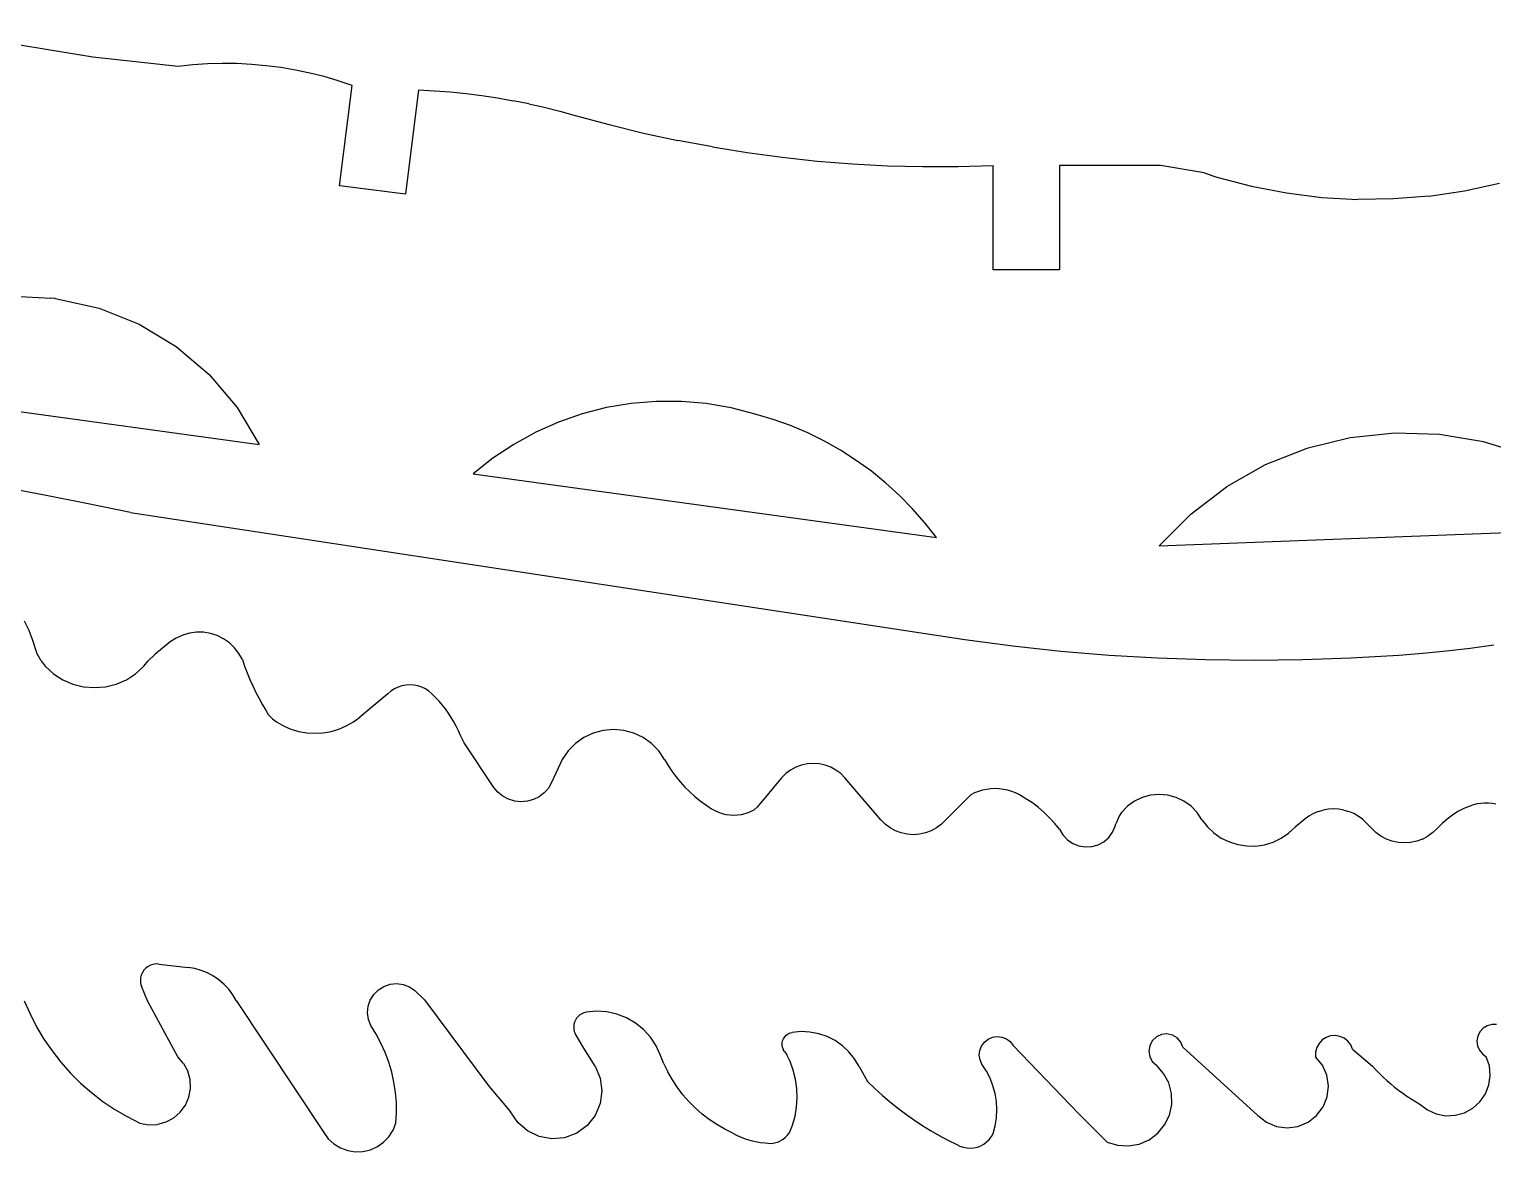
# Model space of a CAD drawing. Extents: x -177 to 177, y -98 to 98.
# Drawn here: x 44.7 to 102.6, y -97.9 to -53.5 of the extents above; entities that cross this region are included whole.
import ezdxf

# ---------------------------------------------------------------- set-up
doc = ezdxf.new("R2010")
doc.units = 0
doc.header["$MEASUREMENT"] = 0
doc.layers.get('0').update_dxf_attribs({"linetype": 'CONTINUOUS'})

msp = doc.modelspace()

# ---------------------------------------------------------------- linework, layer by layer
for p, q in [((47.244, -54.585), (40.505, -53.48)), ((50.615, -54.954), (47.244, -54.585)), ((51.194, -54.891), (50.615, -54.954)), ((51.774, -54.851), (51.194, -54.891)), ((52.356, -54.834), (51.774, -54.851)), ((52.938, -54.84), (52.356, -54.834)), ((53.519, -54.869), (52.938, -54.84)), ((54.098, -54.921), (53.519, -54.869)), ((54.675, -54.996), (54.098, -54.921)), ((55.249, -55.093), (54.675, -54.996)), ((55.819, -55.213), (55.249, -55.093)), ((56.383, -55.355), (55.819, -55.213)), ((56.941, -55.519), (56.383, -55.355)), ((57.492, -55.705), (56.941, -55.519)), ((56.996, -59.674), (57.492, -55.705)), ((60.117, -55.874), (59.601, -59.999)), ((60.117, -55.874), (60.745, -55.909)), ((60.745, -55.909), (61.372, -55.959)), ((61.372, -55.959), (61.998, -56.023)), ((61.998, -56.023), (62.622, -56.103)), ((62.622, -56.103), (63.244, -56.197)), ((63.244, -56.197), (63.864, -56.306)), ((64.481, -56.429), (63.864, -56.306)), ((64.481, -56.429), (65.095, -56.567)), ((65.095, -56.567), (65.706, -56.719)), ((65.706, -56.719), (66.313, -56.886)), ((66.313, -56.886), (67.657, -57.253)), ((67.657, -57.253), (69.012, -57.584)), ((69.012, -57.584), (70.374, -57.879)), ((71.744, -58.137), (70.374, -57.879)), ((71.744, -58.137), (73.12, -58.359)), ((73.12, -58.359), (74.502, -58.544)), ((74.502, -58.544), (75.888, -58.692)), ((75.888, -58.692), (77.278, -58.803)), ((77.278, -58.803), (78.67, -58.876)), ((78.67, -58.876), (80.063, -58.913)), ((80.063, -58.913), (81.457, -58.912)), ((81.457, -58.912), (82.851, -58.874)), ((82.851, -62.999), (82.851, -58.874)), ((89.46, -58.874), (85.476, -58.874)), ((85.476, -58.874), (85.476, -62.999)), ((91.195, -59.159), (89.46, -58.874)), ((91.195, -59.159), (91.691, -59.327)), ((91.691, -59.327), (93.059, -59.688)), ((101.487, -59.874), (102.869, -59.573)), ((59.601, -59.999), (56.996, -59.674)), ((93.059, -59.688), (94.447, -59.956)), ((94.447, -59.956), (95.851, -60.13)), ((95.851, -60.13), (97.264, -60.209)), ((98.678, -60.192), (97.264, -60.209)), ((100.088, -60.081), (98.678, -60.192)), ((100.088, -60.081), (101.487, -59.874)), ((85.476, -62.999), (82.851, -62.999)), ((44.111, -64.043), (45.571, -64.123)), ((45.726, -64.124), (45.571, -64.123)), ((45.751, -64.133), (45.726, -64.124)), ((45.751, -64.133), (45.818, -64.137)), ((45.818, -64.137), (47.487, -64.506)), ((47.487, -64.506), (49.075, -65.141)), ((49.075, -65.141), (50.538, -66.024)), ((50.538, -66.024), (51.84, -67.133)), ((51.84, -67.133), (52.945, -68.438)), ((36.554, -67.534), (53.823, -69.905)), ((68.535, -68.283), (67.558, -68.448)), ((69.523, -68.201), (68.535, -68.283)), ((70.514, -68.201), (69.523, -68.201)), ((71.502, -68.285), (70.514, -68.201)), ((72.479, -68.451), (71.502, -68.285)), ((52.945, -68.438), (53.823, -69.905)), ((66.598, -68.694), (65.662, -69.02)), ((67.558, -68.448), (66.598, -68.694)), ((73.438, -68.699), (72.479, -68.451)), ((74.143, -68.91), (73.438, -68.699)), ((64.756, -69.423), (63.888, -69.901)), ((65.662, -69.02), (64.756, -69.423)), ((74.836, -69.16), (74.143, -68.91)), ((75.513, -69.449), (74.836, -69.16)), ((76.173, -69.774), (75.513, -69.449)), ((98.727, -69.451), (96.969, -69.639)), ((100.495, -69.505), (98.727, -69.451)), ((63.888, -69.901), (63.063, -70.45)), ((76.813, -70.136), (76.173, -69.774)), ((96.969, -69.639), (95.252, -70.063)), ((102.238, -69.798), (100.495, -69.505)), ((103.926, -70.325), (102.238, -69.798)), ((63.063, -70.45), (62.286, -71.066)), ((77.433, -70.534), (76.813, -70.136)), ((78.029, -70.965), (77.433, -70.534)), ((95.252, -70.063), (93.609, -70.716)), ((62.286, -71.066), (80.601, -73.58)), ((78.6, -71.429), (78.029, -70.965)), ((93.609, -70.716), (92.069, -71.586)), ((45.254, -71.892), (43.513, -71.563)), ((79.145, -71.924), (78.6, -71.429)), ((90.663, -72.657), (92.069, -71.586)), ((46.991, -72.237), (45.254, -71.892)), ((48.725, -72.599), (46.991, -72.237)), ((79.661, -72.448), (79.145, -71.924)), ((48.725, -72.599), (81.726, -77.624)), ((80.147, -73.001), (79.661, -72.448)), ((90.663, -72.657), (89.414, -73.91)), ((80.601, -73.58), (80.147, -73.001)), ((89.414, -73.91), (108.351, -73.191)), ((44.726, -77.267), (44.529, -76.899)), ((44.863, -77.662), (44.726, -77.267)), ((50.791, -77.445), (50.537, -77.563)), ((51.06, -77.367), (50.791, -77.445)), ((51.338, -77.33), (51.06, -77.367)), ((51.618, -77.334), (51.338, -77.33)), ((51.894, -77.38), (51.618, -77.334)), ((52.16, -77.467), (51.894, -77.38)), ((52.411, -77.592), (52.16, -77.467)), ((45.037, -78.183), (44.863, -77.662)), ((50.303, -77.716), (49.685, -78.21)), ((50.537, -77.563), (50.303, -77.716)), ((52.64, -77.753), (52.411, -77.592)), ((52.843, -77.946), (52.64, -77.753)), ((53.014, -78.167), (52.843, -77.946)), ((81.726, -77.624), (83.622, -77.872)), ((83.622, -77.872), (85.524, -78.075)), ((85.524, -78.075), (87.43, -78.233)), ((99.837, -78.158), (100.776, -78.066)), ((100.776, -78.066), (101.714, -77.958)), ((101.714, -77.958), (102.649, -77.833)), ((45.189, -78.464), (45.037, -78.183)), ((45.189, -78.464), (45.359, -78.679)), ((45.359, -78.679), (45.682, -78.972)), ((48.932, -78.972), (49.255, -78.679)), ((49.255, -78.679), (49.425, -78.464)), ((49.425, -78.464), (49.685, -78.21)), ((53.151, -78.412), (53.014, -78.167)), ((53.151, -78.412), (53.243, -78.677)), ((53.243, -78.677), (53.343, -78.939)), ((87.43, -78.233), (89.34, -78.346)), ((89.34, -78.346), (91.251, -78.414)), ((91.251, -78.414), (93.163, -78.437)), ((93.163, -78.437), (95.076, -78.414)), ((95.076, -78.414), (96.987, -78.346)), ((96.987, -78.346), (98.897, -78.233)), ((98.897, -78.233), (99.837, -78.158)), ((45.682, -78.972), (46.049, -79.209)), ((46.049, -79.209), (46.449, -79.382)), ((48.165, -79.382), (48.566, -79.209)), ((48.566, -79.209), (48.932, -78.972)), ((53.343, -78.939), (53.45, -79.199)), ((53.45, -79.199), (53.565, -79.456)), ((46.449, -79.382), (46.872, -79.489)), ((46.872, -79.489), (47.307, -79.524)), ((47.307, -79.524), (47.742, -79.489)), ((47.742, -79.489), (48.165, -79.382)), ((53.565, -79.456), (53.686, -79.709)), ((53.686, -79.709), (53.815, -79.959)), ((58.907, -79.765), (57.802, -80.686)), ((59.03, -79.661), (58.907, -79.765)), ((59.165, -79.574), (59.03, -79.661)), ((59.31, -79.505), (59.165, -79.574)), ((59.462, -79.455), (59.31, -79.505)), ((59.62, -79.424), (59.462, -79.455)), ((59.78, -79.414), (59.62, -79.424)), ((59.94, -79.424), (59.78, -79.414)), ((60.097, -79.455), (59.94, -79.424)), ((60.25, -79.505), (60.097, -79.455)), ((60.395, -79.574), (60.25, -79.505)), ((60.529, -79.661), (60.395, -79.574)), ((60.652, -79.765), (60.529, -79.661)), ((60.794, -79.907), (60.652, -79.765)), ((53.815, -79.959), (53.95, -80.205)), ((53.95, -80.205), (54.092, -80.447)), ((54.092, -80.447), (54.176, -80.582)), ((60.93, -80.054), (60.794, -79.907)), ((61.06, -80.208), (60.93, -80.054)), ((61.183, -80.366), (61.06, -80.208)), ((61.3, -80.53), (61.183, -80.366)), ((54.338, -80.758), (54.176, -80.582)), ((54.338, -80.758), (54.5, -80.877)), ((54.5, -80.877), (54.779, -81.037)), ((57.264, -81.037), (57.544, -80.877)), ((57.544, -80.877), (57.802, -80.686)), ((61.41, -80.698), (61.3, -80.53)), ((61.512, -80.87), (61.41, -80.698)), ((61.608, -81.047), (61.512, -80.87)), ((54.779, -81.037), (55.075, -81.164)), ((55.075, -81.164), (55.383, -81.256)), ((55.383, -81.256), (55.7, -81.312)), ((55.7, -81.312), (56.022, -81.33)), ((56.022, -81.33), (56.343, -81.312)), ((56.343, -81.312), (56.66, -81.256)), ((56.66, -81.256), (56.969, -81.164)), ((56.969, -81.164), (57.264, -81.037)), ((61.696, -81.228), (61.608, -81.047)), ((61.776, -81.412), (61.696, -81.228)), ((61.926, -81.712), (61.776, -81.412)), ((66.657, -81.496), (66.324, -81.733)), ((67.027, -81.321), (66.657, -81.496)), ((67.422, -81.213), (67.027, -81.321)), ((67.83, -81.177), (67.422, -81.213)), ((68.238, -81.213), (67.83, -81.177)), ((68.633, -81.321), (68.238, -81.213)), ((69.002, -81.496), (68.633, -81.321)), ((69.336, -81.733), (69.002, -81.496)), ((63.1, -83.469), (61.926, -81.712)), ((66.038, -82.026), (65.807, -82.365)), ((66.324, -81.733), (66.038, -82.026)), ((69.622, -82.026), (69.336, -81.733)), ((69.852, -82.365), (69.622, -82.026)), ((65.807, -82.365), (65.384, -83.281)), ((69.852, -82.365), (69.99, -82.598)), ((69.99, -82.598), (70.14, -82.825)), ((75.043, -82.669), (74.836, -82.783)), ((75.265, -82.586), (75.043, -82.669)), ((75.497, -82.535), (75.265, -82.586)), ((75.733, -82.518), (75.497, -82.535)), ((75.969, -82.535), (75.733, -82.518)), ((76.201, -82.586), (75.969, -82.535)), ((76.423, -82.669), (76.201, -82.586)), ((76.63, -82.783), (76.423, -82.669)), ((65.384, -83.281), (65.258, -83.498)), ((70.14, -82.825), (70.301, -83.044)), ((70.301, -83.044), (70.473, -83.254)), ((70.473, -83.254), (70.655, -83.455)), ((74.48, -83.094), (73.519, -84.247)), ((74.647, -82.926), (74.48, -83.094)), ((74.836, -82.783), (74.647, -82.926)), ((76.819, -82.926), (76.63, -82.783)), ((76.986, -83.094), (76.819, -82.926)), ((78.405, -84.749), (76.986, -83.094)), ((63.262, -83.661), (63.1, -83.469)), ((63.458, -83.819), (63.262, -83.661)), ((63.681, -83.937), (63.458, -83.819)), ((64.891, -83.839), (64.666, -83.951)), ((65.092, -83.687), (64.891, -83.839)), ((65.148, -83.624), (65.092, -83.687)), ((65.258, -83.498), (65.148, -83.624)), ((70.655, -83.455), (70.847, -83.647)), ((70.847, -83.647), (71.049, -83.829)), ((71.049, -83.829), (71.259, -84.001)), ((81.961, -83.764), (80.976, -84.749)), ((82.111, -83.69), (81.961, -83.764)), ((82.267, -83.629), (82.111, -83.69)), ((82.427, -83.581), (82.267, -83.629)), ((82.59, -83.547), (82.427, -83.581)), ((82.756, -83.526), (82.59, -83.547)), ((82.923, -83.519), (82.756, -83.526)), ((83.09, -83.526), (82.923, -83.519)), ((83.256, -83.547), (83.09, -83.526)), ((83.42, -83.581), (83.256, -83.547)), ((83.58, -83.629), (83.42, -83.581)), ((83.735, -83.69), (83.58, -83.629)), ((83.885, -83.764), (83.735, -83.69)), ((84.145, -83.916), (83.885, -83.764)), ((84.396, -84.083), (84.145, -83.916)), ((88.742, -83.87), (88.433, -84.018)), ((89.072, -83.78), (88.742, -83.87)), ((89.413, -83.749), (89.072, -83.78)), ((89.755, -83.78), (89.413, -83.749)), ((90.085, -83.87), (89.755, -83.78)), ((90.394, -84.018), (90.085, -83.87)), ((63.922, -84.011), (63.681, -83.937)), ((64.172, -84.039), (63.922, -84.011)), ((64.423, -84.018), (64.172, -84.039)), ((64.666, -83.951), (64.423, -84.018)), ((71.259, -84.001), (71.478, -84.162)), ((71.478, -84.162), (71.705, -84.311)), ((71.705, -84.311), (71.839, -84.387)), ((71.839, -84.387), (71.981, -84.45)), ((71.981, -84.45), (72.127, -84.499)), ((72.127, -84.499), (72.278, -84.535)), ((72.893, -84.535), (73.043, -84.499)), ((73.043, -84.499), (73.19, -84.45)), ((73.19, -84.45), (73.331, -84.387)), ((73.331, -84.387), (73.394, -84.352)), ((73.394, -84.352), (73.519, -84.247)), ((84.636, -84.265), (84.396, -84.083)), ((84.865, -84.461), (84.636, -84.265)), ((85.081, -84.669), (84.865, -84.461)), ((87.917, -84.465), (87.841, -84.577)), ((88.155, -84.218), (87.917, -84.465)), ((88.433, -84.018), (88.155, -84.218)), ((90.672, -84.218), (90.394, -84.018)), ((90.91, -84.465), (90.672, -84.218)), ((91.101, -84.749), (90.91, -84.465)), ((95.515, -84.505), (95.336, -84.607)), ((95.705, -84.425), (95.515, -84.505)), ((95.705, -84.425), (95.903, -84.367)), ((96.106, -84.331), (95.903, -84.367)), ((96.312, -84.319), (96.106, -84.331)), ((96.518, -84.331), (96.312, -84.319)), ((96.722, -84.367), (96.518, -84.331)), ((96.722, -84.367), (96.919, -84.425)), ((97.109, -84.505), (96.919, -84.425)), ((97.289, -84.607), (97.109, -84.505)), ((101.23, -84.428), (101.008, -84.567)), ((101.462, -84.307), (101.23, -84.428)), ((101.704, -84.206), (101.462, -84.307)), ((101.845, -84.159), (101.704, -84.206)), ((101.99, -84.124), (101.845, -84.159)), ((102.137, -84.101), (101.99, -84.124)), ((102.285, -84.09), (102.137, -84.101)), ((102.434, -84.091), (102.285, -84.09)), ((102.582, -84.105), (102.434, -84.091)), ((102.729, -84.13), (102.582, -84.105)), ((72.278, -84.535), (72.431, -84.556)), ((72.431, -84.556), (72.585, -84.564)), ((72.585, -84.564), (72.74, -84.556)), ((72.74, -84.556), (72.893, -84.535)), ((78.576, -84.922), (78.405, -84.749)), ((78.77, -85.068), (78.576, -84.922)), ((78.983, -85.186), (78.77, -85.068)), ((80.611, -85.068), (80.398, -85.186)), ((80.805, -84.922), (80.611, -85.068)), ((80.976, -84.749), (80.805, -84.922)), ((85.285, -84.891), (85.081, -84.669)), ((85.476, -85.124), (85.285, -84.891)), ((87.572, -85.24), (87.676, -85.003)), ((87.676, -85.003), (87.695, -84.906)), ((87.841, -84.577), (87.695, -84.906)), ((91.101, -84.749), (91.32, -85.028)), ((91.32, -85.028), (91.578, -85.27)), ((94.534, -85.279), (94.793, -85.038)), ((95.169, -84.729), (94.793, -85.038)), ((95.336, -84.607), (95.169, -84.729)), ((97.455, -84.729), (97.289, -84.607)), ((97.81, -85.083), (97.455, -84.729)), ((97.986, -85.254), (97.81, -85.083)), ((100.418, -85.083), (100.242, -85.254)), ((100.601, -84.896), (100.418, -85.083)), ((100.798, -84.723), (100.601, -84.896)), ((101.008, -84.567), (100.798, -84.723)), ((79.21, -85.271), (78.983, -85.186)), ((79.448, -85.323), (79.21, -85.271)), ((79.69, -85.341), (79.448, -85.323)), ((79.933, -85.323), (79.69, -85.341)), ((80.17, -85.271), (79.933, -85.323)), ((80.398, -85.186), (80.17, -85.271)), ((85.476, -85.124), (85.606, -85.348)), ((85.606, -85.348), (85.781, -85.538)), ((85.781, -85.538), (85.994, -85.685)), ((86.995, -85.74), (87.223, -85.617)), ((87.223, -85.617), (87.418, -85.448)), ((87.418, -85.448), (87.572, -85.24)), ((91.578, -85.27), (91.87, -85.472)), ((91.87, -85.472), (92.189, -85.627)), ((92.189, -85.627), (92.527, -85.733)), ((93.582, -85.736), (93.921, -85.632)), ((93.921, -85.632), (94.241, -85.478)), ((94.241, -85.478), (94.534, -85.279)), ((98.184, -85.398), (97.986, -85.254)), ((98.4, -85.513), (98.184, -85.398)), ((98.63, -85.597), (98.4, -85.513)), ((98.87, -85.648), (98.63, -85.597)), ((99.114, -85.665), (98.87, -85.648)), ((99.358, -85.648), (99.114, -85.665)), ((99.598, -85.597), (99.358, -85.648)), ((99.828, -85.513), (99.598, -85.597)), ((99.828, -85.513), (100.044, -85.398)), ((100.242, -85.254), (100.044, -85.398)), ((85.994, -85.685), (86.233, -85.782)), ((86.233, -85.782), (86.488, -85.825)), ((86.488, -85.825), (86.747, -85.811)), ((86.747, -85.811), (86.995, -85.74)), ((92.527, -85.733), (92.877, -85.787)), ((92.877, -85.787), (93.232, -85.788)), ((93.232, -85.788), (93.582, -85.736)), ((49.197, -90.795), (49.153, -90.896)), ((49.258, -90.703), (49.197, -90.795)), ((49.334, -90.622), (49.258, -90.703)), ((49.422, -90.555), (49.334, -90.622)), ((49.52, -90.504), (49.422, -90.555)), ((49.625, -90.471), (49.52, -90.504)), ((49.734, -90.455), (49.625, -90.471)), ((49.845, -90.458), (49.734, -90.455)), ((49.845, -90.458), (51.002, -90.588)), ((51.266, -90.633), (51.002, -90.588)), ((51.523, -90.706), (51.266, -90.633)), ((51.771, -90.806), (51.523, -90.706)), ((52.007, -90.933), (51.771, -90.806)), ((49.126, -91.004), (49.118, -91.114)), ((49.118, -91.114), (49.128, -91.224)), ((49.153, -90.896), (49.126, -91.004)), ((49.128, -91.224), (49.157, -91.33)), ((49.401, -91.912), (49.157, -91.33)), ((52.227, -91.085), (52.007, -90.933)), ((52.429, -91.26), (52.227, -91.085)), ((52.271, -91.123), (52.446, -91.278)), ((52.429, -91.26), (52.611, -91.456)), ((58.532, -91.477), (58.753, -91.34)), ((58.753, -91.34), (58.999, -91.256)), ((58.999, -91.256), (59.258, -91.23)), ((59.258, -91.23), (59.516, -91.264)), ((59.516, -91.264), (59.759, -91.355)), ((59.759, -91.355), (59.976, -91.499)), ((44.526, -91.912), (44.753, -92.432)), ((50.601, -94.124), (49.401, -91.912)), ((52.771, -91.67), (52.611, -91.456)), ((52.906, -91.901), (52.771, -91.67)), ((52.906, -91.901), (56.369, -97.125)), ((58.127, -92.129), (58.21, -91.882)), ((58.21, -91.882), (58.348, -91.661)), ((58.348, -91.661), (58.532, -91.477)), ((59.976, -91.499), (60.351, -91.874)), ((60.351, -91.874), (62.901, -95.287)), ((44.753, -92.432), (45.013, -92.938)), ((58.101, -92.388), (58.127, -92.129)), ((58.135, -92.646), (58.101, -92.388)), ((66.371, -92.599), (66.323, -92.677)), ((66.43, -92.53), (66.371, -92.599)), ((66.5, -92.471), (66.43, -92.53)), ((66.577, -92.423), (66.5, -92.471)), ((66.661, -92.387), (66.577, -92.423)), ((66.75, -92.365), (66.661, -92.387)), ((67.157, -92.327), (66.75, -92.365)), ((67.566, -92.353), (67.157, -92.327)), ((67.965, -92.441), (67.566, -92.353)), ((68.347, -92.589), (67.965, -92.441)), ((68.701, -92.794), (68.347, -92.589)), ((45.013, -92.938), (45.304, -93.426)), ((58.227, -92.889), (58.135, -92.646)), ((58.443, -93.233), (58.227, -92.889)), ((66.264, -92.849), (66.256, -92.94)), ((66.256, -92.94), (66.261, -93.031)), ((66.261, -93.031), (66.281, -93.12)), ((66.287, -92.761), (66.264, -92.849)), ((66.281, -93.12), (66.313, -93.205)), ((66.323, -92.677), (66.287, -92.761)), ((69.019, -93.051), (68.701, -92.794)), ((69.295, -93.354), (69.019, -93.051)), ((74.733, -93.222), (74.812, -93.184)), ((74.812, -93.184), (74.897, -93.162)), ((75.248, -93.129), (74.897, -93.162)), ((75.601, -93.146), (75.248, -93.129)), ((75.948, -93.212), (75.601, -93.146)), ((102.096, -93.141), (102.013, -93.313)), ((102.222, -92.999), (102.096, -93.141)), ((102.383, -92.898), (102.222, -92.999)), ((102.566, -92.845), (102.383, -92.898)), ((102.757, -92.845), (102.566, -92.845)), ((45.304, -93.426), (45.625, -93.894)), ((58.635, -93.592), (58.443, -93.233)), ((58.803, -93.962), (58.635, -93.592)), ((66.651, -93.787), (66.313, -93.205)), ((69.52, -93.696), (69.295, -93.354)), ((69.69, -94.068), (69.52, -93.696)), ((74.502, -93.666), (74.503, -93.578)), ((74.516, -93.753), (74.502, -93.666)), ((74.503, -93.578), (74.521, -93.492)), ((74.516, -93.753), (74.547, -93.835)), ((74.521, -93.492), (74.554, -93.411)), ((74.554, -93.411), (74.601, -93.337)), ((74.601, -93.337), (74.662, -93.274)), ((74.662, -93.274), (74.733, -93.222)), ((76.281, -93.326), (75.948, -93.212)), ((76.596, -93.487), (76.281, -93.326)), ((76.884, -93.69), (76.596, -93.487)), ((77.141, -93.931), (76.884, -93.69)), ((82.319, -93.877), (82.387, -93.701)), ((82.387, -93.701), (82.499, -93.549)), ((82.499, -93.549), (82.646, -93.431)), ((82.646, -93.431), (82.819, -93.355)), ((82.819, -93.355), (83.005, -93.326)), ((83.005, -93.326), (83.193, -93.347)), ((83.193, -93.347), (83.368, -93.415)), ((83.368, -93.415), (83.52, -93.527)), ((83.52, -93.527), (83.638, -93.674)), ((83.638, -93.674), (86.226, -96.374)), ((89.041, -93.681), (89.005, -93.898)), ((89.144, -93.487), (89.041, -93.681)), ((89.304, -93.336), (89.144, -93.487)), ((89.503, -93.243), (89.304, -93.336)), ((89.722, -93.219), (89.503, -93.243)), ((89.937, -93.266), (89.722, -93.219)), ((90.125, -93.378), (89.937, -93.266)), ((90.268, -93.545), (90.125, -93.378)), ((90.351, -93.749), (90.268, -93.545)), ((90.351, -93.749), (93.313, -96.449)), ((95.648, -93.759), (95.602, -93.939)), ((95.737, -93.597), (95.648, -93.759)), ((95.863, -93.461), (95.737, -93.597)), ((96.018, -93.36), (95.863, -93.461)), ((96.194, -93.3), (96.018, -93.36)), ((96.379, -93.286), (96.194, -93.3)), ((96.562, -93.317), (96.379, -93.286)), ((96.731, -93.393), (96.562, -93.317)), ((96.877, -93.507), (96.731, -93.393)), ((96.99, -93.654), (96.877, -93.507)), ((97.063, -93.824), (96.99, -93.654)), ((102.013, -93.313), (101.981, -93.501)), ((101.981, -93.501), (102.003, -93.69)), ((102.003, -93.69), (102.076, -93.866)), ((45.625, -93.894), (45.975, -94.342)), ((45.975, -94.342), (46.352, -94.767)), ((50.83, -94.386), (50.601, -94.124)), ((58.944, -94.343), (58.803, -93.962)), ((59.06, -94.733), (58.944, -94.343)), ((67.101, -94.499), (66.651, -93.787)), ((69.825, -94.401), (69.69, -94.068)), ((74.592, -93.911), (74.547, -93.835)), ((74.592, -93.911), (74.687, -94.052)), ((74.813, -94.307), (74.687, -94.052)), ((74.94, -94.653), (74.813, -94.307)), ((77.362, -94.207), (77.141, -93.931)), ((77.541, -94.511), (77.362, -94.207)), ((82.298, -94.064), (82.319, -93.877)), ((82.327, -94.251), (82.298, -94.064)), ((82.403, -94.424), (82.327, -94.251)), ((89.005, -93.898), (89.04, -94.115)), ((89.04, -94.115), (89.142, -94.31)), ((89.142, -94.31), (89.301, -94.462)), ((95.602, -93.939), (95.601, -94.124)), ((95.871, -94.459), (95.601, -94.124)), ((97.063, -93.824), (97.851, -94.499)), ((102.076, -93.866), (102.195, -94.014)), ((102.195, -94.014), (102.351, -94.124)), ((102.471, -94.484), (102.351, -94.124)), ((46.352, -94.767), (46.755, -95.167)), ((50.83, -94.386), (50.996, -94.692)), ((51.088, -95.028), (50.996, -94.692)), ((59.148, -95.13), (59.06, -94.733)), ((67.101, -94.499), (67.302, -94.968)), ((69.825, -94.401), (69.982, -94.725)), ((70.16, -95.038), (69.982, -94.725)), ((75.03, -95.011), (74.94, -94.653)), ((77.541, -94.511), (77.879, -95.098)), ((82.577, -94.691), (82.403, -94.424)), ((82.723, -94.976), (82.577, -94.691)), ((89.588, -94.783), (89.301, -94.462)), ((89.792, -95.162), (89.588, -94.783)), ((96.044, -94.853), (95.871, -94.459)), ((96.108, -95.279), (96.044, -94.853)), ((97.851, -94.499), (97.987, -94.647)), ((97.987, -94.647), (98.127, -94.792)), ((98.127, -94.792), (98.271, -94.932)), ((102.453, -95.236), (102.506, -94.861)), ((102.506, -94.861), (102.471, -94.484)), ((46.755, -95.167), (47.183, -95.541)), ((51.041, -95.718), (51.103, -95.376)), ((51.103, -95.376), (51.088, -95.028)), ((59.209, -95.532), (59.148, -95.13)), ((62.901, -95.287), (63.763, -96.299)), ((67.302, -94.968), (67.371, -95.473)), ((67.371, -95.473), (67.303, -95.978)), ((70.358, -95.338), (70.16, -95.038)), ((70.576, -95.624), (70.358, -95.338)), ((75.083, -95.376), (75.03, -95.011)), ((75.097, -95.744), (75.083, -95.376)), ((77.879, -95.098), (78.162, -95.374)), ((78.162, -95.374), (78.454, -95.64)), ((82.838, -95.274), (82.723, -94.976)), ((82.922, -95.582), (82.838, -95.274)), ((89.901, -95.579), (89.792, -95.162)), ((96.059, -95.707), (96.108, -95.279)), ((98.271, -94.932), (98.419, -95.068)), ((98.419, -95.068), (98.57, -95.2)), ((98.57, -95.2), (98.726, -95.328)), ((98.726, -95.328), (98.884, -95.451)), ((98.884, -95.451), (99.046, -95.57)), ((102.315, -95.589), (102.453, -95.236)), ((47.183, -95.541), (47.633, -95.888)), ((47.633, -95.888), (48.104, -96.206)), ((50.697, -96.319), (50.903, -96.038)), ((50.903, -96.038), (51.041, -95.718)), ((59.242, -95.937), (59.209, -95.532)), ((59.248, -96.343), (59.242, -95.937)), ((67.303, -95.978), (67.104, -96.447)), ((70.812, -95.896), (70.576, -95.624)), ((71.066, -96.151), (70.812, -95.896)), ((75.072, -96.112), (75.097, -95.744)), ((78.454, -95.64), (78.753, -95.898)), ((78.753, -95.898), (79.061, -96.146)), ((82.973, -95.898), (82.922, -95.582)), ((82.99, -96.217), (82.973, -95.898)), ((89.818, -96.43), (89.91, -96.009)), ((89.91, -96.009), (89.901, -95.579)), ((95.899, -96.107), (96.059, -95.707)), ((99.046, -95.57), (99.212, -95.684)), ((99.212, -95.684), (99.38, -95.794)), ((99.38, -95.794), (99.552, -95.899)), ((99.552, -95.899), (99.726, -95.999)), ((99.726, -95.999), (100.027, -96.23)), ((101.82, -96.155), (102.1, -95.901)), ((102.1, -95.901), (102.315, -95.589)), ((48.104, -96.206), (48.594, -96.493)), ((48.594, -96.493), (49.101, -96.749)), ((50.434, -96.547), (50.127, -96.71)), ((50.434, -96.547), (50.697, -96.319)), ((59.226, -96.749), (59.248, -96.343)), ((64.044, -96.725), (63.763, -96.299)), ((67.104, -96.447), (66.786, -96.846)), ((71.335, -96.389), (71.066, -96.151)), ((71.621, -96.608), (71.335, -96.389)), ((71.92, -96.808), (71.621, -96.608)), ((74.909, -96.83), (75.01, -96.476)), ((75.01, -96.476), (75.072, -96.112)), ((79.061, -96.146), (79.376, -96.384)), ((79.376, -96.384), (79.698, -96.612)), ((79.698, -96.612), (80.027, -96.83)), ((82.926, -96.852), (82.975, -96.536)), ((82.975, -96.536), (82.99, -96.217)), ((86.226, -96.374), (87.351, -97.499)), ((89.629, -96.817), (89.818, -96.43)), ((93.313, -96.449), (93.653, -96.714)), ((95.3, -96.715), (95.64, -96.451)), ((95.64, -96.451), (95.899, -96.107)), ((100.027, -96.23), (100.372, -96.385)), ((100.372, -96.385), (100.745, -96.456)), ((100.745, -96.456), (101.123, -96.441)), ((101.123, -96.441), (101.488, -96.339)), ((101.488, -96.339), (101.82, -96.155)), ((49.101, -96.749), (49.443, -96.814)), ((49.443, -96.814), (49.791, -96.801)), ((50.127, -96.71), (49.791, -96.801)), ((56.369, -97.125), (56.551, -97.368)), ((58.95, -97.286), (59.114, -97.031)), ((59.114, -97.031), (59.226, -96.749)), ((64.428, -97.06), (64.044, -96.725)), ((64.888, -97.281), (64.428, -97.06)), ((66.374, -97.146), (65.897, -97.325)), ((66.786, -96.846), (66.374, -97.146)), ((72.231, -96.988), (71.92, -96.808)), ((72.554, -97.147), (72.231, -96.988)), ((72.554, -97.147), (72.725, -97.235)), ((72.725, -97.235), (72.901, -97.312)), ((74.623, -97.315), (74.697, -97.239)), ((74.697, -97.239), (74.76, -97.154)), ((74.76, -97.154), (74.814, -97.062)), ((74.814, -97.062), (74.856, -96.965)), ((74.856, -96.965), (74.909, -96.83)), ((80.027, -96.83), (80.363, -97.038)), ((80.363, -97.038), (80.706, -97.235)), ((80.706, -97.235), (81.054, -97.421)), ((82.775, -97.283), (82.844, -97.161)), ((82.844, -97.161), (82.926, -96.852)), ((89.012, -97.409), (89.356, -97.15)), ((89.356, -97.15), (89.629, -96.817)), ((93.653, -96.714), (94.05, -96.881)), ((94.05, -96.881), (94.477, -96.938)), ((94.477, -96.938), (94.903, -96.881)), ((94.903, -96.881), (95.3, -96.715)), ((56.551, -97.368), (56.775, -97.572)), ((56.775, -97.572), (57.034, -97.729)), ((57.034, -97.729), (57.319, -97.833)), ((57.921, -97.871), (58.216, -97.803)), ((58.216, -97.803), (58.493, -97.679)), ((58.493, -97.679), (58.74, -97.504)), ((58.74, -97.504), (58.95, -97.286)), ((65.389, -97.371), (64.888, -97.281)), ((65.897, -97.325), (65.389, -97.371)), ((72.901, -97.312), (73.082, -97.379)), ((73.082, -97.379), (73.266, -97.434)), ((73.266, -97.434), (73.453, -97.478)), ((73.453, -97.478), (73.643, -97.511)), ((73.643, -97.511), (73.834, -97.532)), ((73.834, -97.532), (73.939, -97.548)), ((73.939, -97.548), (74.045, -97.551)), ((74.045, -97.551), (74.151, -97.541)), ((74.151, -97.541), (74.255, -97.52)), ((74.255, -97.52), (74.355, -97.485)), ((74.355, -97.485), (74.451, -97.439)), ((74.451, -97.439), (74.541, -97.383)), ((74.541, -97.383), (74.623, -97.315)), ((81.054, -97.421), (81.408, -97.597)), ((81.408, -97.597), (81.533, -97.66)), ((81.533, -97.66), (81.666, -97.705)), ((81.666, -97.705), (81.804, -97.732)), ((81.804, -97.732), (81.945, -97.739)), ((81.945, -97.739), (82.085, -97.727)), ((82.085, -97.727), (82.222, -97.695)), ((82.222, -97.695), (82.353, -97.645)), ((82.353, -97.645), (82.476, -97.578)), ((82.476, -97.578), (82.589, -97.494)), ((82.589, -97.494), (82.689, -97.395)), ((82.689, -97.395), (82.775, -97.283)), ((87.351, -97.499), (87.762, -97.627)), ((87.762, -97.627), (88.192, -97.654)), ((88.192, -97.654), (88.616, -97.58)), ((88.616, -97.58), (89.012, -97.409)), ((57.319, -97.833), (57.618, -97.881)), ((57.618, -97.881), (57.921, -97.871))]:
    msp.add_line(p, q)

doc.saveas('drawing.dxf')
